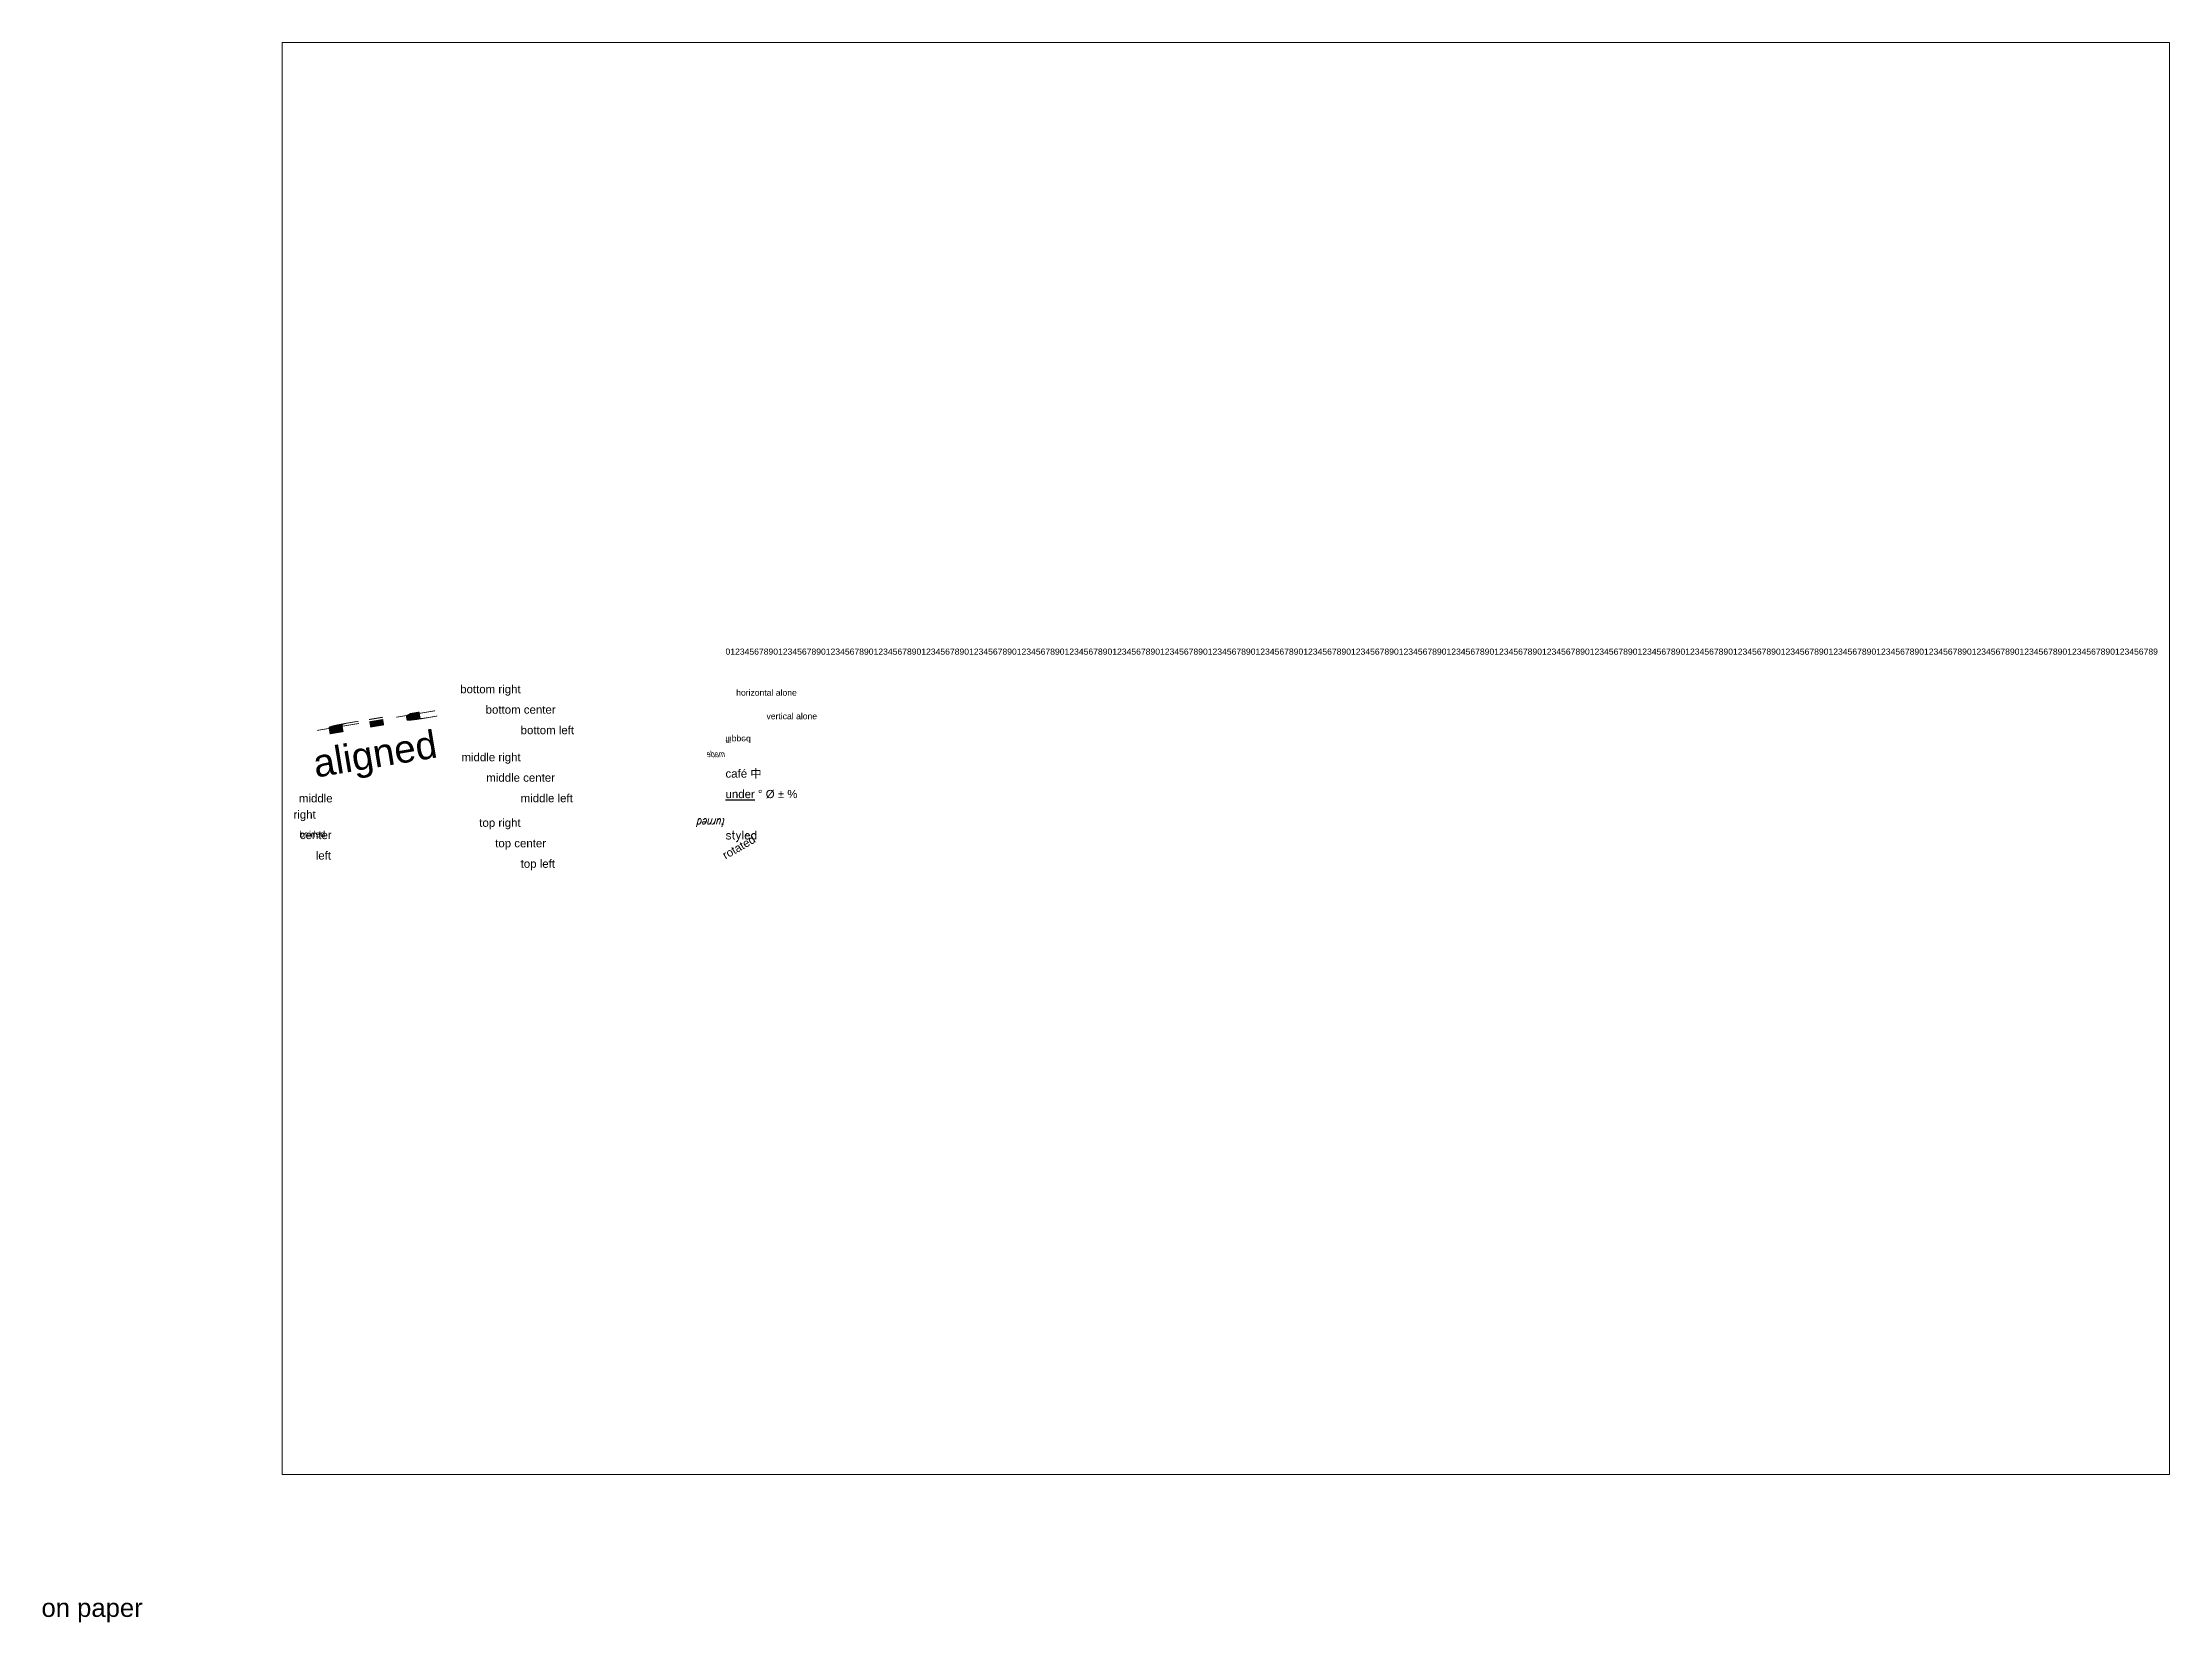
# Paper-space layout 'Layout1' of a CAD drawing. Header units: millimetres. Extents: x 0 to 231, y 3 to 176.
# The model-space entities are those that its viewports show. They can reach past a viewport. Long polylines and large blocks are cut down to what shows.
import ezdxf
from ezdxf.enums import TextEntityAlignment as Align

# ---------------------------------------------------------------- set-up
doc = ezdxf.new("R2010")
doc.units = ezdxf.units.MM
doc.linetypes.add('DASHED', pattern=[19.05, 12.7, -6.35])
doc.layers.add('notes', color=3, linetype='Continuous')
doc.styles.get("Standard").update_dxf_attribs({"font": 'arial.ttf'})
doc.styles.add('tall', font='txt.shx')
doc.styles.add('turned', font='txt.shx', dxfattribs={"width": 0.8, "oblique": 15})

msp = doc.modelspace()

# ---------------------------------------------------------------- texts
for s, height, p in [('012345678901234567890123456789012345678901234567890123456789012345678901234567890123456789012345678901234567890123456789012345678901234567890123456789012345678901234567890123456789012345678901234567890123456789012345678901234567890123456789012345678901234567890123456789012345678901234567890123456789', 1.5, (100, 50)), ('café 中', 2, (100, 20)), ('%%uunder%%u %%d %%c %%p %%%', 2, (100, 15)), ('left', 2, (0, 0))]:
    msp.add_text(s, height=height).set_placement(p)
msp.add_text('bottom right', height=2).set_placement((50, 40), align=Align.BOTTOM_RIGHT)
for s, height, p in [('horizontal alone', 1.5, (110, 40)), ('center', 2, (0, 5))]:
    msp.add_text(s, height=height).set_placement(p, align=Align.CENTER)
at = {"width": 13.994554}
msp.add_text('fit', height=2, rotation=9.4623, dxfattribs=at).set_placement((0, 30), (30, 35), align=Align.FIT)
msp.add_text('bottom center', height=2).set_placement((50, 35), align=Align.BOTTOM_CENTER)
msp.add_text('aligned', height=6.75, rotation=9.4623).set_placement((0, 20), (30, 25), align=Align.ALIGNED)
msp.add_text('bottom left', height=2).set_placement((50, 30), align=Align.BOTTOM_LEFT)
for s, height, p in [('vertical alone', 1.5, (110, 35)), ('middle left', 2, (50, 15))]:
    msp.add_text(s, height=height).set_placement(p, align=Align.MIDDLE_LEFT)
msp.add_text('middle right', height=2).set_placement((50, 25), align=Align.MIDDLE_RIGHT)
at = {"text_generation_flag": 4}
msp.add_text('flipped', height=1.5, dxfattribs=at).set_placement((100, 30))
msp.add_text('middle center', height=2).set_placement((50, 20), align=Align.MIDDLE_CENTER)
msp.add_text('middle', height=2).set_placement((0, 15), align=Align.MIDDLE)
msp.add_text('right', height=2).set_placement((0, 10), align=Align.RIGHT)
at = {"extrusion": (0, 0, -1)}
msp.add_text('behind', height=1.5, dxfattribs=at).set_placement((4, 5, 3), align=Align.BOTTOM_RIGHT)
msp.add_text('top right', height=2).set_placement((50, 10), align=Align.TOP_RIGHT)
at = {"style": 'turned', "oblique": 15, "text_generation_flag": 6, "width": 0.8}
msp.add_text('turned', height=2, dxfattribs=at).set_placement((100, 10))
msp.add_text('rotated', height=2, rotation=30).set_placement((100, 0))
at = {"style": 'tall'}
msp.add_text('styled', height=2, dxfattribs=at).set_placement((100, 5))
msp.add_text('top center', height=2).set_placement((50, 5), align=Align.TOP_CENTER)
msp.add_text('top left', height=2).set_placement((50, 0), align=Align.TOP_LEFT)
at = {"layer": 'notes', "color": 1, "linetype": 'DASHED', "oblique": 11.4592, "text_generation_flag": 2, "width": 0.75}
msp.add_text('made', height=1.5, dxfattribs=at).set_placement((100, 25))

psp = doc.layouts.get("Layout1")

# ---------------------------------------------------------------- texts
psp.add_text('on paper', height=2).set_placement((5, 5), align=Align.MIDDLE_CENTER)

# ---------------------------------------------------------------- viewports
at = {"layer": '0'}
psp.add_viewport(center=(128.5, 97.5), size=(205.6, 156), view_center_point=(222.09, 24.65), view_height=349.4897, dxfattribs=at)

doc.saveas('drawing.dxf')
